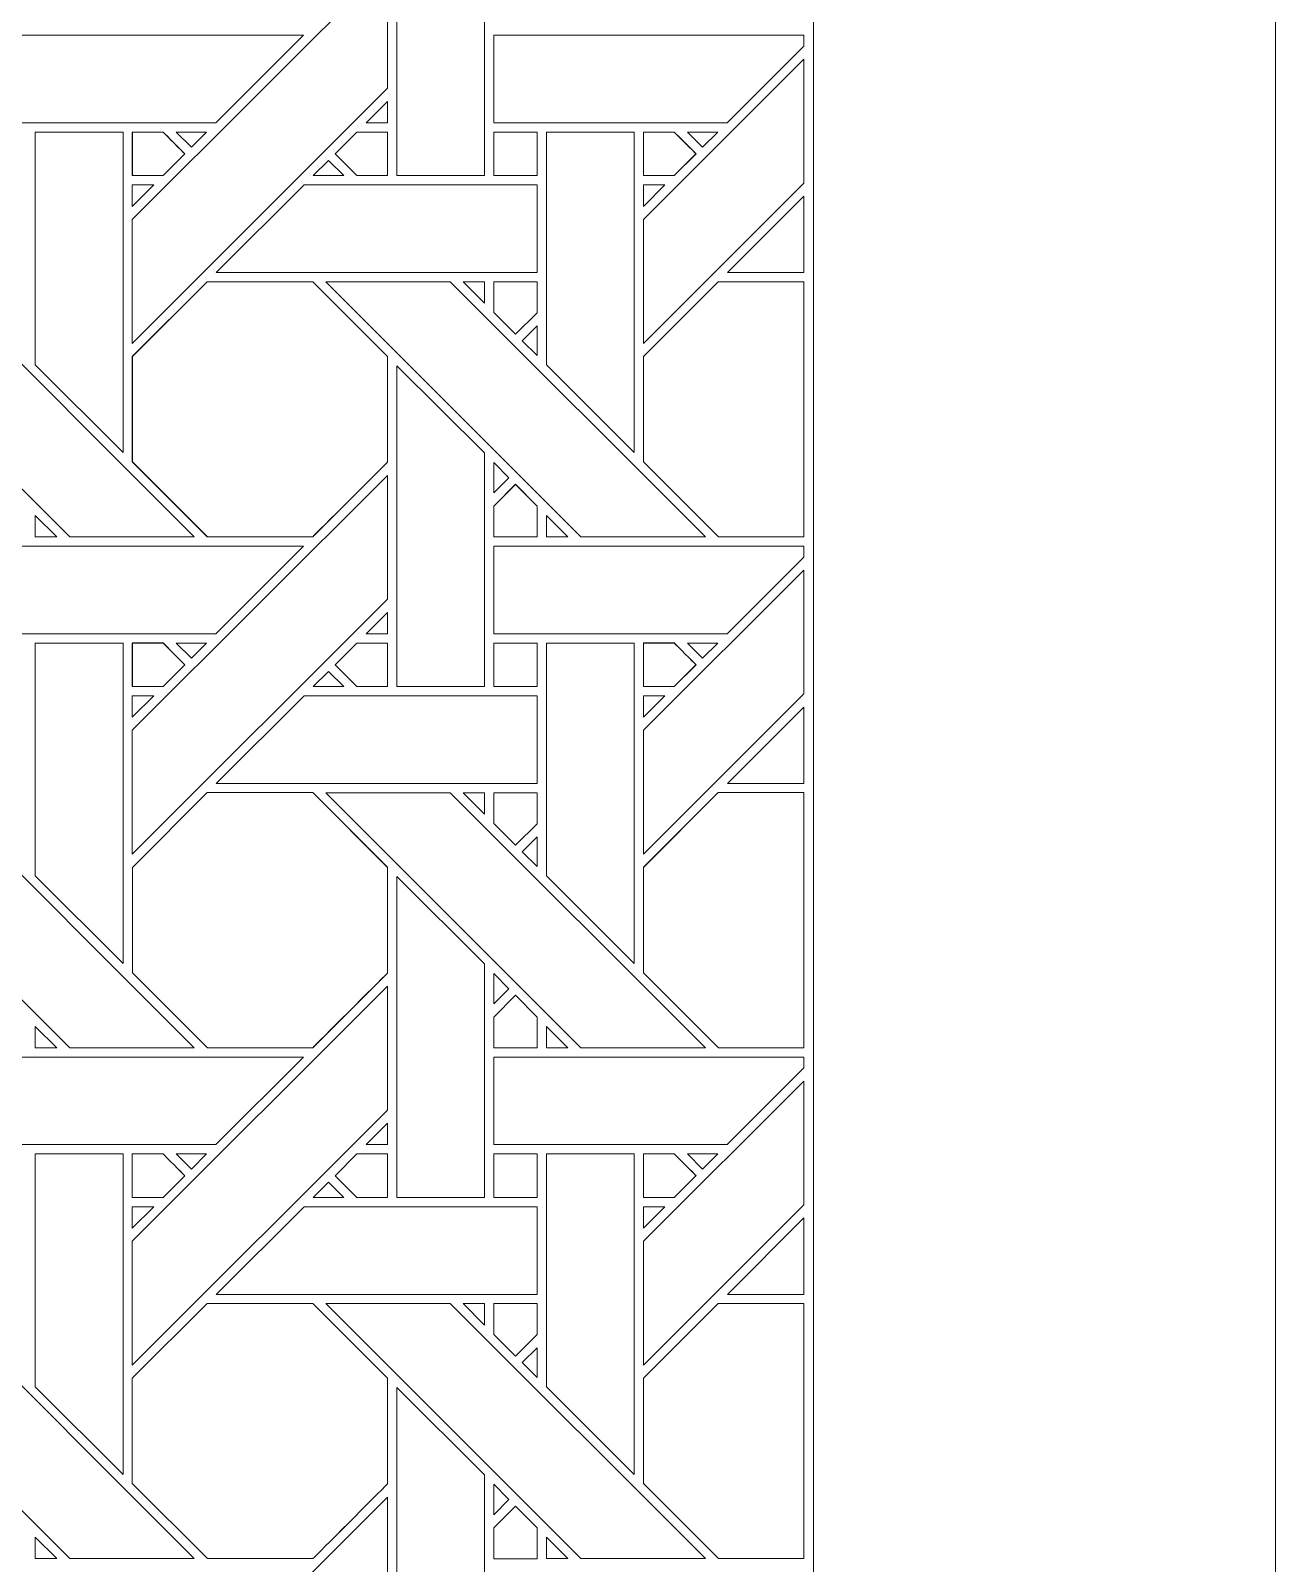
# Model space of a CAD drawing. Header units: inches. Extents: x 3.4 to 21.4, y 0.1 to 18.1.
# Drawn here: x 19.073 to 21.383, y 13.119 to 15.965 of the extents above; entities that cross this region are included whole.
import ezdxf

# ---------------------------------------------------------------- set-up
doc = ezdxf.new("R2010")
doc.units = ezdxf.units.IN
doc.header["$MEASUREMENT"] = 0
doc.layers.add('Design', color=7, linetype='Continuous', lineweight=0)

msp = doc.modelspace()

# ---------------------------------------------------------------- linework, layer by layer
at = {"layer": 'Design'}
for points, knots in [([(3.3829, 18.0948), (3.3829, 18.0948), (3.3829, 0.0948), (3.3829, 0.0948), (3.3829, 0.0948), (21.3829, 0.0948), (21.3829, 0.0948), (21.3829, 0.0948), (21.3829, 18.0948), (21.3829, 18.0948), (21.3829, 18.0948), (3.3829, 18.0948), (3.3829, 18.0948)], [0, 0, 0, 0, 1, 1, 1, 2, 2, 2, 3, 3, 3, 4, 4, 4, 4]), ([(4.2402, 17.2374), (4.2402, 17.2374), (4.2402, 0.9521), (4.2402, 0.9521), (4.2402, 0.9521), (20.5255, 0.9521), (20.5255, 0.9521), (20.5255, 0.9521), (20.5255, 17.2374), (20.5255, 17.2374), (20.5255, 17.2374), (4.2402, 17.2374), (4.2402, 17.2374)], [0, 0, 0, 0, 1, 1, 1, 2, 2, 2, 3, 3, 3, 4, 4, 4, 4]), ([(19.7523, 15.6955), (19.7523, 15.6955), (19.7523, 16.2913), (19.7523, 16.2913), (19.7523, 16.2913), (19.9151, 16.1292), (19.9151, 16.1292), (19.9151, 16.1292), (19.9151, 15.6955), (19.9151, 15.6955), (19.9151, 15.6955), (19.7523, 15.6955), (19.7523, 15.6955)], [0, 0, 0, 0, 1, 1, 1, 2, 2, 2, 3, 3, 3, 4, 4, 4, 4]), ([(19.7352, 15.8577), (19.7352, 15.8577), (19.2615, 15.3841), (19.2615, 15.3841), (19.2615, 15.3841), (19.2615, 15.6142), (19.2615, 15.6142), (19.2615, 15.6142), (19.7352, 16.0878), (19.7352, 16.0878), (19.7352, 16.0878), (19.7352, 15.8577), (19.7352, 15.8577)], [0, 0, 0, 0, 1, 1, 1, 2, 2, 2, 3, 3, 3, 4, 4, 4, 4]), ([(19.5793, 15.9563), (19.5793, 15.9563), (19.4166, 15.7936), (19.4166, 15.7936), (19.4166, 15.7936), (18.9836, 15.7936), (18.9836, 15.7936), (18.9836, 15.7936), (18.9836, 15.9563), (18.9836, 15.9563), (18.9836, 15.9563), (19.5793, 15.9563), (19.5793, 15.9563)], [0, 0, 0, 0, 1, 1, 1, 2, 2, 2, 3, 3, 3, 4, 4, 4, 4]), ([(19.9324, 15.7936), (19.9324, 15.7936), (19.9324, 15.9563), (19.9324, 15.9563), (19.9324, 15.9563), (20.5079, 15.9563), (20.5079, 15.9563), (20.5079, 15.9563), (20.5079, 15.936), (20.5079, 15.936), (20.5079, 15.936), (20.3653, 15.7936), (20.3653, 15.7936), (20.3653, 15.7936), (19.9324, 15.7936), (19.9324, 15.7936)], [0, 0, 0, 0, 1, 1, 1, 2, 2, 2, 3, 3, 3, 4, 4, 4, 5, 5, 5, 5]), ([(20.5079, 15.6817), (20.5079, 15.6817), (20.2102, 15.3841), (20.2102, 15.3841), (20.2102, 15.3841), (20.2102, 15.6142), (20.2102, 15.6142), (20.2102, 15.6142), (20.5079, 15.9118), (20.5079, 15.9118), (20.5079, 15.9118), (20.5079, 15.6817), (20.5079, 15.6817)], [0, 0, 0, 0, 1, 1, 1, 2, 2, 2, 3, 3, 3, 4, 4, 4, 4]), ([(19.6954, 15.7936), (19.6954, 15.7936), (19.7352, 15.8334), (19.7352, 15.8334), (19.7352, 15.8334), (19.7352, 15.7936), (19.7352, 15.7936), (19.7352, 15.7936), (19.6954, 15.7936), (19.6954, 15.7936)], [0, 0, 0, 0, 1, 1, 1, 2, 2, 2, 3, 3, 3, 3]), ([(19.2443, 15.1812), (19.2443, 15.1812), (19.0814, 15.3441), (19.0814, 15.3441), (19.0814, 15.3441), (19.0814, 15.7763), (19.0814, 15.7763), (19.0814, 15.7763), (19.2443, 15.7763), (19.2443, 15.7763), (19.2443, 15.7763), (19.2443, 15.1812), (19.2443, 15.1812)], [0, 0, 0, 0, 1, 1, 1, 2, 2, 2, 3, 3, 3, 4, 4, 4, 4]), ([(19.2615, 15.6955), (19.2615, 15.6955), (19.2615, 15.7763), (19.2615, 15.7763), (19.2615, 15.7763), (19.3186, 15.7763), (19.3186, 15.7763), (19.3239, 15.771), (19.3547, 15.7401), (19.3589, 15.7359), (19.3589, 15.7359), (19.3185, 15.6955), (19.3185, 15.6955), (19.3185, 15.6955), (19.2615, 15.6955), (19.2615, 15.6955)], [0, 0, 0, 0, 1, 1, 1, 2, 2, 2, 3, 3, 3, 4, 4, 4, 5, 5, 5, 5]), ([(19.3187, 15.7764), (19.3238, 15.7713), (19.3546, 15.7405), (19.359, 15.7361), (19.359, 15.7361), (19.3186, 15.6956), (19.3186, 15.6956), (19.3186, 15.6956), (19.2616, 15.6956), (19.2616, 15.6956), (19.2616, 15.6956), (19.2616, 15.7764), (19.2616, 15.7764), (19.2616, 15.7764), (19.3187, 15.7764), (19.3187, 15.7764)], [0, 0, 0, 0, 1, 1, 1, 2, 2, 2, 3, 3, 3, 4, 4, 4, 5, 5, 5, 5]), ([(19.3429, 15.7763), (19.3429, 15.7763), (19.3994, 15.7763), (19.3994, 15.7763), (19.3994, 15.7763), (19.3711, 15.7481), (19.3711, 15.7481), (19.3711, 15.7481), (19.3429, 15.7763), (19.3429, 15.7763)], [0, 0, 0, 0, 1, 1, 1, 2, 2, 2, 3, 3, 3, 3]), ([(19.7352, 15.6955), (19.7352, 15.6955), (19.6781, 15.6955), (19.6781, 15.6955), (19.6781, 15.6955), (19.6377, 15.7359), (19.6377, 15.7359), (19.6377, 15.7359), (19.6781, 15.7763), (19.6781, 15.7763), (19.6781, 15.7763), (19.7352, 15.7763), (19.7352, 15.7763), (19.7352, 15.7763), (19.7352, 15.6955), (19.7352, 15.6955)], [0, 0, 0, 0, 1, 1, 1, 2, 2, 2, 3, 3, 3, 4, 4, 4, 5, 5, 5, 5]), ([(19.6782, 15.6956), (19.6782, 15.6956), (19.6378, 15.736), (19.6378, 15.736), (19.6378, 15.736), (19.6782, 15.7764), (19.6782, 15.7764), (19.6782, 15.7764), (19.7353, 15.7764), (19.7353, 15.7764), (19.7353, 15.7764), (19.7353, 15.6956), (19.7353, 15.6956), (19.7353, 15.6956), (19.6782, 15.6956), (19.6782, 15.6956)], [0, 0, 0, 0, 1, 1, 1, 2, 2, 2, 3, 3, 3, 4, 4, 4, 5, 5, 5, 5]), ([(20.0126, 15.6955), (20.0126, 15.6955), (19.9324, 15.6955), (19.9324, 15.6955), (19.9324, 15.6955), (19.9324, 15.7763), (19.9324, 15.7763), (19.9324, 15.7763), (20.0126, 15.7763), (20.0126, 15.7763), (20.0126, 15.7763), (20.0126, 15.6955), (20.0126, 15.6955)], [0, 0, 0, 0, 1, 1, 1, 2, 2, 2, 3, 3, 3, 4, 4, 4, 4]), ([(19.9325, 15.7764), (19.9325, 15.7764), (20.0127, 15.7764), (20.0127, 15.7764), (20.0127, 15.7764), (20.0127, 15.6956), (20.0127, 15.6956), (20.0127, 15.6956), (19.9325, 15.6956), (19.9325, 15.6956), (19.9325, 15.6956), (19.9325, 15.7764), (19.9325, 15.7764)], [0, 0, 0, 0, 1, 1, 1, 2, 2, 2, 3, 3, 3, 4, 4, 4, 4]), ([(20.0302, 15.3441), (20.0302, 15.3441), (20.0302, 15.7763), (20.0302, 15.7763), (20.0302, 15.7763), (20.1931, 15.7763), (20.1931, 15.7763), (20.1931, 15.7763), (20.1931, 15.1812), (20.1931, 15.1812), (20.1931, 15.1812), (20.0302, 15.3441), (20.0302, 15.3441)], [0, 0, 0, 0, 1, 1, 1, 2, 2, 2, 3, 3, 3, 4, 4, 4, 4]), ([(20.2102, 15.6955), (20.2102, 15.6955), (20.2102, 15.7763), (20.2102, 15.7763), (20.2102, 15.7763), (20.2673, 15.7763), (20.2673, 15.7763), (20.2727, 15.7709), (20.3036, 15.74), (20.3076, 15.7359), (20.3076, 15.7359), (20.2672, 15.6955), (20.2672, 15.6955), (20.2672, 15.6955), (20.2102, 15.6955), (20.2102, 15.6955)], [0, 0, 0, 0, 1, 1, 1, 2, 2, 2, 3, 3, 3, 4, 4, 4, 5, 5, 5, 5]), ([(20.2674, 15.7764), (20.2725, 15.7713), (20.3033, 15.7405), (20.3077, 15.7361), (20.3077, 15.7361), (20.2673, 15.6956), (20.2673, 15.6956), (20.2673, 15.6956), (20.2103, 15.6956), (20.2103, 15.6956), (20.2103, 15.6956), (20.2103, 15.7764), (20.2103, 15.7764), (20.2103, 15.7764), (20.2674, 15.7764), (20.2674, 15.7764)], [0, 0, 0, 0, 1, 1, 1, 2, 2, 2, 3, 3, 3, 4, 4, 4, 5, 5, 5, 5]), ([(20.2916, 15.7763), (20.2916, 15.7763), (20.3481, 15.7763), (20.3481, 15.7763), (20.3481, 15.7763), (20.3198, 15.7481), (20.3198, 15.7481), (20.3198, 15.7481), (20.2916, 15.7763), (20.2916, 15.7763)], [0, 0, 0, 0, 1, 1, 1, 2, 2, 2, 3, 3, 3, 3]), ([(19.5973, 15.6955), (19.5973, 15.6955), (19.6256, 15.7238), (19.6256, 15.7238), (19.6256, 15.7238), (19.6538, 15.6955), (19.6538, 15.6955), (19.6538, 15.6955), (19.5973, 15.6955), (19.5973, 15.6955)], [0, 0, 0, 0, 1, 1, 1, 2, 2, 2, 3, 3, 3, 3]), ([(19.3013, 15.6784), (19.3013, 15.6784), (19.2615, 15.6385), (19.2615, 15.6385), (19.2615, 15.6385), (19.2615, 15.6784), (19.2615, 15.6784), (19.2615, 15.6784), (19.3013, 15.6784), (19.3013, 15.6784)], [0, 0, 0, 0, 1, 1, 1, 2, 2, 2, 3, 3, 3, 3]), ([(20.0126, 15.6784), (20.0126, 15.6784), (20.0126, 15.5156), (20.0126, 15.5156), (20.0126, 15.5156), (19.4173, 15.5156), (19.4173, 15.5156), (19.4173, 15.5156), (19.5802, 15.6784), (19.5802, 15.6784), (19.5802, 15.6784), (20.0126, 15.6784), (20.0126, 15.6784)], [0, 0, 0, 0, 1, 1, 1, 2, 2, 2, 3, 3, 3, 4, 4, 4, 4]), ([(20.2501, 15.6784), (20.2501, 15.6784), (20.2102, 15.6385), (20.2102, 15.6385), (20.2102, 15.6385), (20.2102, 15.6784), (20.2102, 15.6784), (20.2102, 15.6784), (20.2501, 15.6784), (20.2501, 15.6784)], [0, 0, 0, 0, 1, 1, 1, 2, 2, 2, 3, 3, 3, 3]), ([(20.3661, 15.5156), (20.3661, 15.5156), (20.5079, 15.6573), (20.5079, 15.6573), (20.5079, 15.6573), (20.5079, 15.5156), (20.5079, 15.5156), (20.5079, 15.5156), (20.3661, 15.5156), (20.3661, 15.5156)], [0, 0, 0, 0, 1, 1, 1, 2, 2, 2, 3, 3, 3, 3]), ([(19.1455, 15.0248), (19.1455, 15.0248), (18.6719, 15.4984), (18.6719, 15.4984), (18.6719, 15.4984), (18.9029, 15.4984), (18.9029, 15.4984), (18.9029, 15.4984), (19.3765, 15.0248), (19.3765, 15.0248), (19.3765, 15.0248), (19.1455, 15.0248), (19.1455, 15.0248)], [0, 0, 0, 0, 1, 1, 1, 2, 2, 2, 3, 3, 3, 4, 4, 4, 4]), ([(19.7351, 15.1635), (19.7174, 15.1456), (19.6055, 15.0339), (19.5964, 15.0248), (19.5964, 15.0248), (19.4007, 15.0248), (19.4007, 15.0248), (19.4007, 15.0248), (19.2615, 15.164), (19.2615, 15.164), (19.2615, 15.164), (19.2615, 15.3597), (19.2615, 15.3597), (19.2615, 15.3597), (19.4002, 15.4984), (19.4002, 15.4984), (19.4002, 15.4984), (19.5964, 15.4984), (19.5964, 15.4984), (19.5964, 15.4984), (19.7351, 15.3597), (19.7351, 15.3597), (19.7351, 15.3597), (19.7351, 15.1635), (19.7351, 15.1635)], [0, 0, 0, 0, 1, 1, 1, 2, 2, 2, 3, 3, 3, 4, 4, 4, 5, 5, 5, 6, 6, 6, 7, 7, 7, 8, 8, 8, 8]), ([(19.4003, 15.4985), (19.4003, 15.4985), (19.5965, 15.4985), (19.5965, 15.4985), (19.5965, 15.4985), (19.7353, 15.3598), (19.7353, 15.3598), (19.7353, 15.3598), (19.7353, 15.1636), (19.7353, 15.1636), (19.7175, 15.1457), (19.6055, 15.0339), (19.5965, 15.0249), (19.5965, 15.0249), (19.4008, 15.0249), (19.4008, 15.0249), (19.4008, 15.0249), (19.2616, 15.1641), (19.2616, 15.1641), (19.2616, 15.1641), (19.2616, 15.3598), (19.2616, 15.3598), (19.2616, 15.3598), (19.4003, 15.4985), (19.4003, 15.4985)], [0, 0, 0, 0, 1, 1, 1, 2, 2, 2, 3, 3, 3, 4, 4, 4, 5, 5, 5, 6, 6, 6, 7, 7, 7, 8, 8, 8, 8]), ([(20.3252, 15.0248), (20.3252, 15.0248), (20.0942, 15.0248), (20.0942, 15.0248), (20.0942, 15.0248), (19.6206, 15.4984), (19.6206, 15.4984), (19.6206, 15.4984), (19.8516, 15.4984), (19.8516, 15.4984), (19.8516, 15.4984), (20.3252, 15.0248), (20.3252, 15.0248)], [0, 0, 0, 0, 1, 1, 1, 2, 2, 2, 3, 3, 3, 4, 4, 4, 4]), ([(19.9151, 15.4984), (19.9151, 15.4984), (19.9151, 15.4586), (19.9151, 15.4586), (19.9151, 15.4586), (19.8757, 15.4984), (19.8757, 15.4984), (19.8757, 15.4984), (19.9151, 15.4984), (19.9151, 15.4984)], [0, 0, 0, 0, 1, 1, 1, 2, 2, 2, 3, 3, 3, 3]), ([(19.9727, 15.4009), (19.9727, 15.4009), (19.9324, 15.4412), (19.9324, 15.4412), (19.9324, 15.4412), (19.9324, 15.4984), (19.9324, 15.4984), (19.9324, 15.4984), (20.0126, 15.4984), (20.0126, 15.4984), (20.0126, 15.4984), (20.0126, 15.4408), (20.0126, 15.4408), (20.0126, 15.4408), (19.9727, 15.4009), (19.9727, 15.4009)], [0, 0, 0, 0, 1, 1, 1, 2, 2, 2, 3, 3, 3, 4, 4, 4, 5, 5, 5, 5]), ([(20.0127, 15.4985), (20.0127, 15.4985), (20.0127, 15.4409), (20.0127, 15.4409), (20.0127, 15.4409), (19.9728, 15.401), (19.9728, 15.401), (19.9728, 15.401), (19.9325, 15.4413), (19.9325, 15.4413), (19.9325, 15.4413), (19.9325, 15.4985), (19.9325, 15.4985), (19.9325, 15.4985), (20.0127, 15.4985), (20.0127, 15.4985)], [0, 0, 0, 0, 1, 1, 1, 2, 2, 2, 3, 3, 3, 4, 4, 4, 5, 5, 5, 5]), ([(20.3495, 15.0249), (20.3495, 15.0249), (20.2102, 15.164), (20.2102, 15.164), (20.2102, 15.164), (20.2102, 15.3597), (20.2102, 15.3597), (20.2102, 15.3597), (20.349, 15.4985), (20.349, 15.4985), (20.349, 15.4985), (20.5079, 15.4985), (20.5079, 15.4985), (20.5079, 15.4985), (20.5079, 15.0249), (20.5079, 15.0249), (20.5079, 15.0249), (20.3495, 15.0249), (20.3495, 15.0249)], [0, 0, 0, 0, 1, 1, 1, 2, 2, 2, 3, 3, 3, 4, 4, 4, 5, 5, 5, 6, 6, 6, 6]), ([(20.349, 15.4985), (20.349, 15.4985), (20.5079, 15.4985), (20.5079, 15.4985), (20.5079, 15.4985), (20.5079, 15.0249), (20.5079, 15.0249), (20.5079, 15.0249), (20.3495, 15.0249), (20.3495, 15.0249), (20.3495, 15.0249), (20.2103, 15.1641), (20.2103, 15.1641), (20.2103, 15.1641), (20.2103, 15.3598), (20.2103, 15.3598), (20.2103, 15.3598), (20.349, 15.4985), (20.349, 15.4985)], [0, 0, 0, 0, 1, 1, 1, 2, 2, 2, 3, 3, 3, 4, 4, 4, 5, 5, 5, 6, 6, 6, 6]), ([(20.0126, 15.4166), (20.0126, 15.4166), (20.0126, 15.3614), (20.0126, 15.3614), (20.0126, 15.3614), (19.9848, 15.3888), (19.9848, 15.3888), (19.9848, 15.3888), (20.0126, 15.4166), (20.0126, 15.4166)], [0, 0, 0, 0, 1, 1, 1, 2, 2, 2, 3, 3, 3, 3]), ([(19.9151, 14.7468), (19.9151, 14.7468), (19.7523, 14.7468), (19.7523, 14.7468), (19.7523, 14.7468), (19.7523, 15.3426), (19.7523, 15.3426), (19.7523, 15.3426), (19.9151, 15.1805), (19.9151, 15.1805), (19.9151, 15.1805), (19.9151, 14.7468), (19.9151, 14.7468)], [0, 0, 0, 0, 1, 1, 1, 2, 2, 2, 3, 3, 3, 4, 4, 4, 4]), ([(19.9324, 15.1062), (19.9324, 15.1062), (19.9324, 15.163), (19.9324, 15.163), (19.9324, 15.163), (19.9605, 15.1344), (19.9605, 15.1344), (19.9605, 15.1344), (19.9324, 15.1062), (19.9324, 15.1062)], [0, 0, 0, 0, 1, 1, 1, 2, 2, 2, 3, 3, 3, 3]), ([(19.7352, 14.909), (19.7352, 14.909), (19.2615, 14.4354), (19.2615, 14.4354), (19.2615, 14.4354), (19.2615, 14.6655), (19.2615, 14.6655), (19.2615, 14.6655), (19.7352, 15.139), (19.7352, 15.139), (19.7352, 15.139), (19.7352, 14.909), (19.7352, 14.909)], [0, 0, 0, 0, 1, 1, 1, 2, 2, 2, 3, 3, 3, 4, 4, 4, 4]), ([(19.9727, 15.1222), (19.9727, 15.1222), (20.013, 15.0818), (20.013, 15.0818), (20.013, 15.0818), (20.013, 15.0245), (20.013, 15.0245), (20.013, 15.0245), (19.9324, 15.0245), (19.9324, 15.0245), (19.9324, 15.0245), (19.9324, 15.0818), (19.9324, 15.0818), (19.9324, 15.0818), (19.9727, 15.1222), (19.9727, 15.1222)], [0, 0, 0, 0, 1, 1, 1, 2, 2, 2, 3, 3, 3, 4, 4, 4, 5, 5, 5, 5]), ([(19.9325, 15.0247), (19.9325, 15.0247), (19.9325, 15.0819), (19.9325, 15.0819), (19.9325, 15.0819), (19.9728, 15.1223), (19.9728, 15.1223), (19.9728, 15.1223), (20.0131, 15.0819), (20.0131, 15.0819), (20.0131, 15.0819), (20.0131, 15.0247), (20.0131, 15.0247), (20.0131, 15.0247), (19.9325, 15.0247), (19.9325, 15.0247)], [0, 0, 0, 0, 1, 1, 1, 2, 2, 2, 3, 3, 3, 4, 4, 4, 5, 5, 5, 5]), ([(19.0815, 15.0248), (19.0815, 15.0248), (19.0815, 15.0646), (19.0815, 15.0646), (19.0815, 15.0646), (19.1213, 15.0248), (19.1213, 15.0248), (19.1213, 15.0248), (19.0815, 15.0248), (19.0815, 15.0248)], [0, 0, 0, 0, 1, 1, 1, 2, 2, 2, 3, 3, 3, 3]), ([(20.07, 15.0248), (20.07, 15.0248), (20.0303, 15.0248), (20.0303, 15.0248), (20.0303, 15.0248), (20.0303, 15.0646), (20.0303, 15.0646), (20.0303, 15.0646), (20.07, 15.0248), (20.07, 15.0248)], [0, 0, 0, 0, 1, 1, 1, 2, 2, 2, 3, 3, 3, 3]), ([(18.9836, 14.8448), (18.9836, 14.8448), (18.9836, 15.0075), (18.9836, 15.0075), (18.9836, 15.0075), (19.5793, 15.0075), (19.5793, 15.0075), (19.5793, 15.0075), (19.4166, 14.8448), (19.4166, 14.8448), (19.4166, 14.8448), (18.9836, 14.8448), (18.9836, 14.8448)], [0, 0, 0, 0, 1, 1, 1, 2, 2, 2, 3, 3, 3, 4, 4, 4, 4]), ([(19.9324, 14.8448), (19.9324, 14.8448), (19.9324, 15.0075), (19.9324, 15.0075), (19.9324, 15.0075), (20.5079, 15.0075), (20.5079, 15.0075), (20.5079, 15.0075), (20.5079, 14.9873), (20.5079, 14.9873), (20.5079, 14.9873), (20.3653, 14.8448), (20.3653, 14.8448), (20.3653, 14.8448), (19.9324, 14.8448), (19.9324, 14.8448)], [0, 0, 0, 0, 1, 1, 1, 2, 2, 2, 3, 3, 3, 4, 4, 4, 5, 5, 5, 5]), ([(20.5079, 14.733), (20.5079, 14.733), (20.2102, 14.4354), (20.2102, 14.4354), (20.2102, 14.4354), (20.2102, 14.6655), (20.2102, 14.6655), (20.2102, 14.6655), (20.5079, 14.963), (20.5079, 14.963), (20.5079, 14.963), (20.5079, 14.733), (20.5079, 14.733)], [0, 0, 0, 0, 1, 1, 1, 2, 2, 2, 3, 3, 3, 4, 4, 4, 4]), ([(19.6954, 14.8449), (19.6954, 14.8449), (19.7352, 14.8846), (19.7352, 14.8846), (19.7352, 14.8846), (19.7352, 14.8449), (19.7352, 14.8449), (19.7352, 14.8449), (19.6954, 14.8449), (19.6954, 14.8449)], [0, 0, 0, 0, 1, 1, 1, 2, 2, 2, 3, 3, 3, 3]), ([(19.2443, 14.2324), (19.2443, 14.2324), (19.0814, 14.3954), (19.0814, 14.3954), (19.0814, 14.3954), (19.0814, 14.8276), (19.0814, 14.8276), (19.0814, 14.8276), (19.2443, 14.8276), (19.2443, 14.8276), (19.2443, 14.8276), (19.2443, 14.2324), (19.2443, 14.2324)], [0, 0, 0, 0, 1, 1, 1, 2, 2, 2, 3, 3, 3, 4, 4, 4, 4]), ([(19.2615, 14.7468), (19.2615, 14.7468), (19.2615, 14.8276), (19.2615, 14.8276), (19.2615, 14.8276), (19.3186, 14.8276), (19.3186, 14.8276), (19.3238, 14.8224), (19.3546, 14.7915), (19.3589, 14.7872), (19.3589, 14.7872), (19.3185, 14.7468), (19.3185, 14.7468), (19.3185, 14.7468), (19.2615, 14.7468), (19.2615, 14.7468)], [0, 0, 0, 0, 1, 1, 1, 2, 2, 2, 3, 3, 3, 4, 4, 4, 5, 5, 5, 5]), ([(19.3187, 14.8277), (19.3238, 14.8225), (19.3546, 14.7917), (19.359, 14.7873), (19.359, 14.7873), (19.3186, 14.7469), (19.3186, 14.7469), (19.3186, 14.7469), (19.2616, 14.7469), (19.2616, 14.7469), (19.2616, 14.7469), (19.2616, 14.8277), (19.2616, 14.8277), (19.2616, 14.8277), (19.3187, 14.8277), (19.3187, 14.8277)], [0, 0, 0, 0, 1, 1, 1, 2, 2, 2, 3, 3, 3, 4, 4, 4, 5, 5, 5, 5]), ([(19.3429, 14.8276), (19.3429, 14.8276), (19.3994, 14.8276), (19.3994, 14.8276), (19.3994, 14.8276), (19.3711, 14.7994), (19.3711, 14.7994), (19.3711, 14.7994), (19.3429, 14.8276), (19.3429, 14.8276)], [0, 0, 0, 0, 1, 1, 1, 2, 2, 2, 3, 3, 3, 3]), ([(19.7352, 14.8276), (19.7352, 14.8276), (19.7352, 14.7468), (19.7352, 14.7468), (19.7352, 14.7468), (19.6781, 14.7468), (19.6781, 14.7468), (19.6781, 14.7468), (19.6377, 14.7872), (19.6377, 14.7872), (19.6377, 14.7872), (19.6782, 14.8276), (19.6782, 14.8276), (19.6782, 14.8276), (19.7352, 14.8276), (19.7352, 14.8276)], [0, 0, 0, 0, 1, 1, 1, 2, 2, 2, 3, 3, 3, 4, 4, 4, 5, 5, 5, 5]), ([(19.6377, 14.7872), (19.6377, 14.7872), (19.6782, 14.8276), (19.6782, 14.8276), (19.6782, 14.8276), (19.7352, 14.8276), (19.7352, 14.8276), (19.7352, 14.8276), (19.7352, 14.7468), (19.7352, 14.7468), (19.7352, 14.7468), (19.6781, 14.7468), (19.6781, 14.7468), (19.6781, 14.7468), (19.6377, 14.7872), (19.6377, 14.7872)], [0, 0, 0, 0, 1, 1, 1, 2, 2, 2, 3, 3, 3, 4, 4, 4, 5, 5, 5, 5]), ([(19.9325, 14.8276), (19.9325, 14.8276), (20.0127, 14.8276), (20.0127, 14.8276), (20.0127, 14.8276), (20.0127, 14.7468), (20.0127, 14.7468), (20.0127, 14.7468), (19.9325, 14.7468), (19.9325, 14.7468), (19.9325, 14.7468), (19.9325, 14.8276), (19.9325, 14.8276)], [0, 0, 0, 0, 1, 1, 1, 2, 2, 2, 3, 3, 3, 4, 4, 4, 4]), ([(20.0127, 14.7468), (20.0127, 14.7468), (19.9325, 14.7468), (19.9325, 14.7468), (19.9325, 14.7468), (19.9325, 14.8276), (19.9325, 14.8276), (19.9325, 14.8276), (20.0127, 14.8276), (20.0127, 14.8276), (20.0127, 14.8276), (20.0127, 14.7468), (20.0127, 14.7468)], [0, 0, 0, 0, 1, 1, 1, 2, 2, 2, 3, 3, 3, 4, 4, 4, 4]), ([(20.0302, 14.3954), (20.0302, 14.3954), (20.0302, 14.8276), (20.0302, 14.8276), (20.0302, 14.8276), (20.1931, 14.8276), (20.1931, 14.8276), (20.1931, 14.8276), (20.1931, 14.2324), (20.1931, 14.2324), (20.1931, 14.2324), (20.0302, 14.3954), (20.0302, 14.3954)], [0, 0, 0, 0, 1, 1, 1, 2, 2, 2, 3, 3, 3, 4, 4, 4, 4]), ([(20.2102, 14.7468), (20.2102, 14.7468), (20.2102, 14.8276), (20.2102, 14.8276), (20.2102, 14.8276), (20.2673, 14.8276), (20.2673, 14.8276), (20.2725, 14.8224), (20.3033, 14.7915), (20.3076, 14.7872), (20.3076, 14.7872), (20.2672, 14.7468), (20.2672, 14.7468), (20.2672, 14.7468), (20.2102, 14.7468), (20.2102, 14.7468)], [0, 0, 0, 0, 1, 1, 1, 2, 2, 2, 3, 3, 3, 4, 4, 4, 5, 5, 5, 5]), ([(20.2674, 14.8277), (20.2725, 14.8225), (20.3033, 14.7917), (20.3077, 14.7873), (20.3077, 14.7873), (20.2673, 14.7469), (20.2673, 14.7469), (20.2673, 14.7469), (20.2103, 14.7469), (20.2103, 14.7469), (20.2103, 14.7469), (20.2103, 14.8277), (20.2103, 14.8277), (20.2103, 14.8277), (20.2674, 14.8277), (20.2674, 14.8277)], [0, 0, 0, 0, 1, 1, 1, 2, 2, 2, 3, 3, 3, 4, 4, 4, 5, 5, 5, 5]), ([(20.2916, 14.8276), (20.2916, 14.8276), (20.3481, 14.8276), (20.3481, 14.8276), (20.3481, 14.8276), (20.3198, 14.7994), (20.3198, 14.7994), (20.3198, 14.7994), (20.2916, 14.8276), (20.2916, 14.8276)], [0, 0, 0, 0, 1, 1, 1, 2, 2, 2, 3, 3, 3, 3]), ([(19.6538, 14.7468), (19.6538, 14.7468), (19.5973, 14.7468), (19.5973, 14.7468), (19.5973, 14.7468), (19.6256, 14.775), (19.6256, 14.775), (19.6256, 14.775), (19.6538, 14.7468), (19.6538, 14.7468)], [0, 0, 0, 0, 1, 1, 1, 2, 2, 2, 3, 3, 3, 3]), ([(19.3013, 14.7296), (19.3013, 14.7296), (19.2615, 14.6898), (19.2615, 14.6898), (19.2615, 14.6898), (19.2615, 14.7296), (19.2615, 14.7296), (19.2615, 14.7296), (19.3013, 14.7296), (19.3013, 14.7296)], [0, 0, 0, 0, 1, 1, 1, 2, 2, 2, 3, 3, 3, 3]), ([(20.0126, 14.7296), (20.0126, 14.7296), (20.0126, 14.5668), (20.0126, 14.5668), (20.0126, 14.5668), (19.4173, 14.5668), (19.4173, 14.5668), (19.4173, 14.5668), (19.5802, 14.7296), (19.5802, 14.7296), (19.5802, 14.7296), (20.0126, 14.7296), (20.0126, 14.7296)], [0, 0, 0, 0, 1, 1, 1, 2, 2, 2, 3, 3, 3, 4, 4, 4, 4]), ([(20.2501, 14.7296), (20.2501, 14.7296), (20.2102, 14.6898), (20.2102, 14.6898), (20.2102, 14.6898), (20.2102, 14.7296), (20.2102, 14.7296), (20.2102, 14.7296), (20.2501, 14.7296), (20.2501, 14.7296)], [0, 0, 0, 0, 1, 1, 1, 2, 2, 2, 3, 3, 3, 3]), ([(20.3661, 14.5668), (20.3661, 14.5668), (20.5079, 14.7086), (20.5079, 14.7086), (20.5079, 14.7086), (20.5079, 14.5668), (20.5079, 14.5668), (20.5079, 14.5668), (20.3661, 14.5668), (20.3661, 14.5668)], [0, 0, 0, 0, 1, 1, 1, 2, 2, 2, 3, 3, 3, 3]), ([(19.1455, 14.076), (19.1455, 14.076), (18.6719, 14.5497), (18.6719, 14.5497), (18.6719, 14.5497), (18.9029, 14.5497), (18.9029, 14.5497), (18.9029, 14.5497), (19.3765, 14.076), (19.3765, 14.076), (19.3765, 14.076), (19.1455, 14.076), (19.1455, 14.076)], [0, 0, 0, 0, 1, 1, 1, 2, 2, 2, 3, 3, 3, 4, 4, 4, 4]), ([(19.4002, 14.5498), (19.4002, 14.5498), (19.5965, 14.5498), (19.5965, 14.5498), (19.5965, 14.5498), (19.7353, 14.4111), (19.7353, 14.4111), (19.7353, 14.4111), (19.7353, 14.2148), (19.7353, 14.2148), (19.7175, 14.1969), (19.6055, 14.0851), (19.5965, 14.0761), (19.5965, 14.0761), (19.4008, 14.0761), (19.4008, 14.0761), (19.4008, 14.0761), (19.2616, 14.2153), (19.2616, 14.2153), (19.2616, 14.2153), (19.2616, 14.411), (19.2616, 14.411), (19.2616, 14.411), (19.4002, 14.5498), (19.4002, 14.5498)], [0, 0, 0, 0, 1, 1, 1, 2, 2, 2, 3, 3, 3, 4, 4, 4, 5, 5, 5, 6, 6, 6, 7, 7, 7, 8, 8, 8, 8]), ([(19.7351, 14.2147), (19.717, 14.1964), (19.6052, 14.0848), (19.5965, 14.0761), (19.5965, 14.0761), (19.4008, 14.0761), (19.4008, 14.0761), (19.4008, 14.0761), (19.2616, 14.2153), (19.2616, 14.2153), (19.2616, 14.2153), (19.2616, 14.411), (19.2616, 14.411), (19.2616, 14.411), (19.4002, 14.5498), (19.4002, 14.5498), (19.4002, 14.5498), (19.5965, 14.5498), (19.5965, 14.5498), (19.5965, 14.5498), (19.7351, 14.411), (19.7351, 14.411), (19.7351, 14.411), (19.7351, 14.2147), (19.7351, 14.2147)], [0, 0, 0, 0, 1, 1, 1, 2, 2, 2, 3, 3, 3, 4, 4, 4, 5, 5, 5, 6, 6, 6, 7, 7, 7, 8, 8, 8, 8]), ([(20.3252, 14.076), (20.3252, 14.076), (20.0942, 14.076), (20.0942, 14.076), (20.0942, 14.076), (19.6206, 14.5497), (19.6206, 14.5497), (19.6206, 14.5497), (19.8516, 14.5497), (19.8516, 14.5497), (19.8516, 14.5497), (20.3252, 14.076), (20.3252, 14.076)], [0, 0, 0, 0, 1, 1, 1, 2, 2, 2, 3, 3, 3, 4, 4, 4, 4]), ([(19.8757, 14.5497), (19.8757, 14.5497), (19.9151, 14.5497), (19.9151, 14.5497), (19.9151, 14.5497), (19.9151, 14.5099), (19.9151, 14.5099), (19.9151, 14.5099), (19.8757, 14.5497), (19.8757, 14.5497)], [0, 0, 0, 0, 1, 1, 1, 2, 2, 2, 3, 3, 3, 3]), ([(20.0127, 14.5497), (20.0127, 14.5497), (20.0127, 14.4921), (20.0127, 14.4921), (20.0127, 14.4921), (19.9727, 14.4522), (19.9727, 14.4522), (19.9727, 14.4522), (19.9324, 14.4925), (19.9324, 14.4925), (19.9324, 14.4925), (19.9324, 14.5497), (19.9324, 14.5497), (19.9324, 14.5497), (20.0127, 14.5497), (20.0127, 14.5497)], [0, 0, 0, 0, 1, 1, 1, 2, 2, 2, 3, 3, 3, 4, 4, 4, 5, 5, 5, 5]), ([(20.0127, 14.4921), (20.0127, 14.4921), (19.9727, 14.4522), (19.9727, 14.4522), (19.9727, 14.4522), (19.9324, 14.4925), (19.9324, 14.4925), (19.9324, 14.4925), (19.9324, 14.5497), (19.9324, 14.5497), (19.9324, 14.5497), (20.0127, 14.5497), (20.0127, 14.5497), (20.0127, 14.5497), (20.0127, 14.4921), (20.0127, 14.4921)], [0, 0, 0, 0, 1, 1, 1, 2, 2, 2, 3, 3, 3, 4, 4, 4, 5, 5, 5, 5]), ([(20.3495, 14.0761), (20.3495, 14.0761), (20.2102, 14.2153), (20.2102, 14.2153), (20.2102, 14.2153), (20.2102, 14.411), (20.2102, 14.411), (20.2102, 14.411), (20.3489, 14.5498), (20.3489, 14.5498), (20.3489, 14.5498), (20.5079, 14.5498), (20.5079, 14.5498), (20.5079, 14.5498), (20.5079, 14.0761), (20.5079, 14.0761), (20.5079, 14.0761), (20.3495, 14.0761), (20.3495, 14.0761)], [0, 0, 0, 0, 1, 1, 1, 2, 2, 2, 3, 3, 3, 4, 4, 4, 5, 5, 5, 6, 6, 6, 6]), ([(20.3489, 14.5498), (20.3489, 14.5498), (20.5079, 14.5498), (20.5079, 14.5498), (20.5079, 14.5498), (20.5079, 14.0761), (20.5079, 14.0761), (20.5079, 14.0761), (20.3495, 14.0761), (20.3495, 14.0761), (20.3495, 14.0761), (20.2103, 14.2154), (20.2103, 14.2154), (20.2103, 14.2154), (20.2103, 14.4111), (20.2103, 14.4111), (20.2103, 14.4111), (20.3489, 14.5498), (20.3489, 14.5498)], [0, 0, 0, 0, 1, 1, 1, 2, 2, 2, 3, 3, 3, 4, 4, 4, 5, 5, 5, 6, 6, 6, 6]), ([(19.9848, 14.4401), (19.9848, 14.4401), (20.0126, 14.4679), (20.0126, 14.4679), (20.0126, 14.4679), (20.0126, 14.4127), (20.0126, 14.4127), (20.0126, 14.4127), (19.9848, 14.4401), (19.9848, 14.4401)], [0, 0, 0, 0, 1, 1, 1, 2, 2, 2, 3, 3, 3, 3]), ([(19.9151, 13.798), (19.9151, 13.798), (19.7523, 13.798), (19.7523, 13.798), (19.7523, 13.798), (19.7523, 14.3939), (19.7523, 14.3939), (19.7523, 14.3939), (19.9151, 14.2317), (19.9151, 14.2317), (19.9151, 14.2317), (19.9151, 13.798), (19.9151, 13.798)], [0, 0, 0, 0, 1, 1, 1, 2, 2, 2, 3, 3, 3, 4, 4, 4, 4]), ([(19.9324, 14.1575), (19.9324, 14.1575), (19.9324, 14.2142), (19.9324, 14.2142), (19.9324, 14.2142), (19.9605, 14.1857), (19.9605, 14.1857), (19.9605, 14.1857), (19.9324, 14.1575), (19.9324, 14.1575)], [0, 0, 0, 0, 1, 1, 1, 2, 2, 2, 3, 3, 3, 3]), ([(19.7352, 13.9603), (19.7352, 13.9603), (19.2615, 13.4866), (19.2615, 13.4866), (19.2615, 13.4866), (19.2615, 13.7167), (19.2615, 13.7167), (19.2615, 13.7167), (19.7352, 14.1903), (19.7352, 14.1903), (19.7352, 14.1903), (19.7352, 13.9603), (19.7352, 13.9603)], [0, 0, 0, 0, 1, 1, 1, 2, 2, 2, 3, 3, 3, 4, 4, 4, 4]), ([(19.9324, 14.0759), (19.9324, 14.0759), (19.9324, 14.1331), (19.9324, 14.1331), (19.9324, 14.1331), (19.9728, 14.1735), (19.9728, 14.1735), (19.9728, 14.1735), (20.0131, 14.1331), (20.0131, 14.1331), (20.0131, 14.1331), (20.0131, 14.0759), (20.0131, 14.0759), (20.0131, 14.0759), (19.9324, 14.0759), (19.9324, 14.0759)], [0, 0, 0, 0, 1, 1, 1, 2, 2, 2, 3, 3, 3, 4, 4, 4, 5, 5, 5, 5]), ([(19.9324, 14.1331), (19.9324, 14.1331), (19.9727, 14.1734), (19.9727, 14.1734), (19.9727, 14.1734), (20.0131, 14.1331), (20.0131, 14.1331), (20.0131, 14.1331), (20.0131, 14.0759), (20.0131, 14.0759), (20.0131, 14.0759), (19.9324, 14.0759), (19.9324, 14.0759), (19.9324, 14.0759), (19.9324, 14.1331), (19.9324, 14.1331)], [0, 0, 0, 0, 1, 1, 1, 2, 2, 2, 3, 3, 3, 4, 4, 4, 5, 5, 5, 5]), ([(19.0815, 14.076), (19.0815, 14.076), (19.0815, 14.1158), (19.0815, 14.1158), (19.0815, 14.1158), (19.1213, 14.076), (19.1213, 14.076), (19.1213, 14.076), (19.0815, 14.076), (19.0815, 14.076)], [0, 0, 0, 0, 1, 1, 1, 2, 2, 2, 3, 3, 3, 3]), ([(20.07, 14.076), (20.07, 14.076), (20.0303, 14.076), (20.0303, 14.076), (20.0303, 14.076), (20.0303, 14.1158), (20.0303, 14.1158), (20.0303, 14.1158), (20.07, 14.076), (20.07, 14.076)], [0, 0, 0, 0, 1, 1, 1, 2, 2, 2, 3, 3, 3, 3]), ([(18.9836, 13.8961), (18.9836, 13.8961), (18.9836, 14.0588), (18.9836, 14.0588), (18.9836, 14.0588), (19.5793, 14.0588), (19.5793, 14.0588), (19.5793, 14.0588), (19.4166, 13.8961), (19.4166, 13.8961), (19.4166, 13.8961), (18.9836, 13.8961), (18.9836, 13.8961)], [0, 0, 0, 0, 1, 1, 1, 2, 2, 2, 3, 3, 3, 4, 4, 4, 4]), ([(19.9324, 13.8961), (19.9324, 13.8961), (19.9324, 14.0588), (19.9324, 14.0588), (19.9324, 14.0588), (20.5079, 14.0588), (20.5079, 14.0588), (20.5079, 14.0588), (20.5079, 14.0386), (20.5079, 14.0386), (20.5079, 14.0386), (20.3653, 13.8961), (20.3653, 13.8961), (20.3653, 13.8961), (19.9324, 13.8961), (19.9324, 13.8961)], [0, 0, 0, 0, 1, 1, 1, 2, 2, 2, 3, 3, 3, 4, 4, 4, 5, 5, 5, 5]), ([(20.5079, 13.7843), (20.5079, 13.7843), (20.2102, 13.4866), (20.2102, 13.4866), (20.2102, 13.4866), (20.2102, 13.7167), (20.2102, 13.7167), (20.2102, 13.7167), (20.5079, 14.0143), (20.5079, 14.0143), (20.5079, 14.0143), (20.5079, 13.7843), (20.5079, 13.7843)], [0, 0, 0, 0, 1, 1, 1, 2, 2, 2, 3, 3, 3, 4, 4, 4, 4]), ([(19.6954, 13.8961), (19.6954, 13.8961), (19.7352, 13.9359), (19.7352, 13.9359), (19.7352, 13.9359), (19.7352, 13.8961), (19.7352, 13.8961), (19.7352, 13.8961), (19.6954, 13.8961), (19.6954, 13.8961)], [0, 0, 0, 0, 1, 1, 1, 2, 2, 2, 3, 3, 3, 3]), ([(19.2443, 13.2837), (19.2443, 13.2837), (19.0814, 13.4466), (19.0814, 13.4466), (19.0814, 13.4466), (19.0814, 13.8788), (19.0814, 13.8788), (19.0814, 13.8788), (19.2443, 13.8788), (19.2443, 13.8788), (19.2443, 13.8788), (19.2443, 13.2837), (19.2443, 13.2837)], [0, 0, 0, 0, 1, 1, 1, 2, 2, 2, 3, 3, 3, 4, 4, 4, 4]), ([(19.3186, 13.8789), (19.3237, 13.8738), (19.3545, 13.8429), (19.3589, 13.8385), (19.3589, 13.8385), (19.3185, 13.7981), (19.3185, 13.7981), (19.3185, 13.7981), (19.2615, 13.7981), (19.2615, 13.7981), (19.2615, 13.7981), (19.2615, 13.8789), (19.2615, 13.8789), (19.2615, 13.8789), (19.3186, 13.8789), (19.3186, 13.8789)], [0, 0, 0, 0, 1, 1, 1, 2, 2, 2, 3, 3, 3, 4, 4, 4, 5, 5, 5, 5]), ([(19.2615, 13.7981), (19.2615, 13.7981), (19.2615, 13.8789), (19.2615, 13.8789), (19.2615, 13.8789), (19.3186, 13.8789), (19.3186, 13.8789), (19.3238, 13.8737), (19.3546, 13.8428), (19.3589, 13.8385), (19.3589, 13.8385), (19.3185, 13.7981), (19.3185, 13.7981), (19.3185, 13.7981), (19.2615, 13.7981), (19.2615, 13.7981)], [0, 0, 0, 0, 1, 1, 1, 2, 2, 2, 3, 3, 3, 4, 4, 4, 5, 5, 5, 5]), ([(19.3429, 13.8788), (19.3429, 13.8788), (19.3994, 13.8788), (19.3994, 13.8788), (19.3994, 13.8788), (19.3711, 13.8506), (19.3711, 13.8506), (19.3711, 13.8506), (19.3429, 13.8788), (19.3429, 13.8788)], [0, 0, 0, 0, 1, 1, 1, 2, 2, 2, 3, 3, 3, 3]), ([(19.7352, 13.8789), (19.7352, 13.8789), (19.7352, 13.7981), (19.7352, 13.7981), (19.7352, 13.7981), (19.6781, 13.7981), (19.6781, 13.7981), (19.6781, 13.7981), (19.6377, 13.8385), (19.6377, 13.8385), (19.6377, 13.8385), (19.6782, 13.8789), (19.6782, 13.8789), (19.6782, 13.8789), (19.7352, 13.8789), (19.7352, 13.8789)], [0, 0, 0, 0, 1, 1, 1, 2, 2, 2, 3, 3, 3, 4, 4, 4, 5, 5, 5, 5]), ([(19.6377, 13.8385), (19.6377, 13.8385), (19.6782, 13.8789), (19.6782, 13.8789), (19.6782, 13.8789), (19.7352, 13.8789), (19.7352, 13.8789), (19.7352, 13.8789), (19.7352, 13.7981), (19.7352, 13.7981), (19.7352, 13.7981), (19.6781, 13.7981), (19.6781, 13.7981), (19.6781, 13.7981), (19.6377, 13.8385), (19.6377, 13.8385)], [0, 0, 0, 0, 1, 1, 1, 2, 2, 2, 3, 3, 3, 4, 4, 4, 5, 5, 5, 5]), ([(20.0127, 13.7981), (20.0127, 13.7981), (19.9324, 13.7981), (19.9324, 13.7981), (19.9324, 13.7981), (19.9324, 13.8789), (19.9324, 13.8789), (19.9324, 13.8789), (20.0127, 13.8789), (20.0127, 13.8789), (20.0127, 13.8789), (20.0127, 13.7981), (20.0127, 13.7981)], [0, 0, 0, 0, 1, 1, 1, 2, 2, 2, 3, 3, 3, 4, 4, 4, 4]), ([(20.0127, 13.7981), (20.0127, 13.7981), (19.9324, 13.7981), (19.9324, 13.7981), (19.9324, 13.7981), (19.9324, 13.8789), (19.9324, 13.8789), (19.9324, 13.8789), (20.0127, 13.8789), (20.0127, 13.8789), (20.0127, 13.8789), (20.0127, 13.7981), (20.0127, 13.7981)], [0, 0, 0, 0, 1, 1, 1, 2, 2, 2, 3, 3, 3, 4, 4, 4, 4]), ([(20.0302, 13.4466), (20.0302, 13.4466), (20.0302, 13.8788), (20.0302, 13.8788), (20.0302, 13.8788), (20.1931, 13.8788), (20.1931, 13.8788), (20.1931, 13.8788), (20.1931, 13.2837), (20.1931, 13.2837), (20.1931, 13.2837), (20.0302, 13.4466), (20.0302, 13.4466)], [0, 0, 0, 0, 1, 1, 1, 2, 2, 2, 3, 3, 3, 4, 4, 4, 4]), ([(20.2673, 13.8789), (20.2725, 13.8738), (20.3033, 13.843), (20.3077, 13.8386), (20.3077, 13.8386), (20.2672, 13.7981), (20.2672, 13.7981), (20.2672, 13.7981), (20.2102, 13.7981), (20.2102, 13.7981), (20.2102, 13.7981), (20.2102, 13.8789), (20.2102, 13.8789), (20.2102, 13.8789), (20.2673, 13.8789), (20.2673, 13.8789)], [0, 0, 0, 0, 1, 1, 1, 2, 2, 2, 3, 3, 3, 4, 4, 4, 5, 5, 5, 5]), ([(20.2102, 13.7981), (20.2102, 13.7981), (20.2102, 13.8789), (20.2102, 13.8789), (20.2102, 13.8789), (20.2673, 13.8789), (20.2673, 13.8789), (20.2727, 13.8736), (20.3034, 13.8426), (20.3076, 13.8385), (20.3076, 13.8385), (20.2672, 13.7981), (20.2672, 13.7981), (20.2672, 13.7981), (20.2102, 13.7981), (20.2102, 13.7981)], [0, 0, 0, 0, 1, 1, 1, 2, 2, 2, 3, 3, 3, 4, 4, 4, 5, 5, 5, 5]), ([(20.2916, 13.8788), (20.2916, 13.8788), (20.3481, 13.8788), (20.3481, 13.8788), (20.3481, 13.8788), (20.3198, 13.8506), (20.3198, 13.8506), (20.3198, 13.8506), (20.2916, 13.8788), (20.2916, 13.8788)], [0, 0, 0, 0, 1, 1, 1, 2, 2, 2, 3, 3, 3, 3]), ([(19.6538, 13.798), (19.6538, 13.798), (19.5973, 13.798), (19.5973, 13.798), (19.5973, 13.798), (19.6256, 13.8263), (19.6256, 13.8263), (19.6256, 13.8263), (19.6538, 13.798), (19.6538, 13.798)], [0, 0, 0, 0, 1, 1, 1, 2, 2, 2, 3, 3, 3, 3]), ([(19.3013, 13.7809), (19.3013, 13.7809), (19.2615, 13.7411), (19.2615, 13.7411), (19.2615, 13.7411), (19.2615, 13.7809), (19.2615, 13.7809), (19.2615, 13.7809), (19.3013, 13.7809), (19.3013, 13.7809)], [0, 0, 0, 0, 1, 1, 1, 2, 2, 2, 3, 3, 3, 3]), ([(20.0126, 13.7809), (20.0126, 13.7809), (20.0126, 13.6181), (20.0126, 13.6181), (20.0126, 13.6181), (19.4173, 13.6181), (19.4173, 13.6181), (19.4173, 13.6181), (19.5802, 13.7809), (19.5802, 13.7809), (19.5802, 13.7809), (20.0126, 13.7809), (20.0126, 13.7809)], [0, 0, 0, 0, 1, 1, 1, 2, 2, 2, 3, 3, 3, 4, 4, 4, 4]), ([(20.2501, 13.7809), (20.2501, 13.7809), (20.2102, 13.7411), (20.2102, 13.7411), (20.2102, 13.7411), (20.2102, 13.7809), (20.2102, 13.7809), (20.2102, 13.7809), (20.2501, 13.7809), (20.2501, 13.7809)], [0, 0, 0, 0, 1, 1, 1, 2, 2, 2, 3, 3, 3, 3]), ([(20.3661, 13.6181), (20.3661, 13.6181), (20.5079, 13.7599), (20.5079, 13.7599), (20.5079, 13.7599), (20.5079, 13.6181), (20.5079, 13.6181), (20.5079, 13.6181), (20.3661, 13.6181), (20.3661, 13.6181)], [0, 0, 0, 0, 1, 1, 1, 2, 2, 2, 3, 3, 3, 3]), ([(19.1455, 13.1273), (19.1455, 13.1273), (18.6719, 13.601), (18.6719, 13.601), (18.6719, 13.601), (18.9029, 13.601), (18.9029, 13.601), (18.9029, 13.601), (19.3765, 13.1273), (19.3765, 13.1273), (19.3765, 13.1273), (19.1455, 13.1273), (19.1455, 13.1273)], [0, 0, 0, 0, 1, 1, 1, 2, 2, 2, 3, 3, 3, 4, 4, 4, 4]), ([(19.4002, 13.601), (19.4002, 13.601), (19.5965, 13.601), (19.5965, 13.601), (19.5965, 13.601), (19.7352, 13.4623), (19.7352, 13.4623), (19.7352, 13.4623), (19.7352, 13.2661), (19.7352, 13.2661), (19.7174, 13.2481), (19.6055, 13.1364), (19.5965, 13.1274), (19.5965, 13.1274), (19.4008, 13.1274), (19.4008, 13.1274), (19.4008, 13.1274), (19.2615, 13.2666), (19.2615, 13.2666), (19.2615, 13.2666), (19.2615, 13.4623), (19.2615, 13.4623), (19.2615, 13.4623), (19.4002, 13.601), (19.4002, 13.601)], [0, 0, 0, 0, 1, 1, 1, 2, 2, 2, 3, 3, 3, 4, 4, 4, 5, 5, 5, 6, 6, 6, 7, 7, 7, 8, 8, 8, 8]), ([(19.7352, 13.2661), (19.7175, 13.2482), (19.6055, 13.1365), (19.5965, 13.1274), (19.5965, 13.1274), (19.4008, 13.1274), (19.4008, 13.1274), (19.4008, 13.1274), (19.2615, 13.2666), (19.2615, 13.2666), (19.2615, 13.2666), (19.2615, 13.4623), (19.2615, 13.4623), (19.2615, 13.4623), (19.4002, 13.601), (19.4002, 13.601), (19.4002, 13.601), (19.5965, 13.601), (19.5965, 13.601), (19.5965, 13.601), (19.7352, 13.4623), (19.7352, 13.4623), (19.7352, 13.4623), (19.7352, 13.2661), (19.7352, 13.2661)], [0, 0, 0, 0, 1, 1, 1, 2, 2, 2, 3, 3, 3, 4, 4, 4, 5, 5, 5, 6, 6, 6, 7, 7, 7, 8, 8, 8, 8]), ([(20.3252, 13.1273), (20.3252, 13.1273), (20.0942, 13.1273), (20.0942, 13.1273), (20.0942, 13.1273), (19.6206, 13.601), (19.6206, 13.601), (19.6206, 13.601), (19.8516, 13.601), (19.8516, 13.601), (19.8516, 13.601), (20.3252, 13.1273), (20.3252, 13.1273)], [0, 0, 0, 0, 1, 1, 1, 2, 2, 2, 3, 3, 3, 4, 4, 4, 4]), ([(19.8757, 13.601), (19.8757, 13.601), (19.9151, 13.601), (19.9151, 13.601), (19.9151, 13.601), (19.9151, 13.5611), (19.9151, 13.5611), (19.9151, 13.5611), (19.8757, 13.601), (19.8757, 13.601)], [0, 0, 0, 0, 1, 1, 1, 2, 2, 2, 3, 3, 3, 3]), ([(20.0127, 13.601), (20.0127, 13.601), (20.0127, 13.5434), (20.0127, 13.5434), (20.0127, 13.5434), (19.9727, 13.5035), (19.9727, 13.5035), (19.9727, 13.5035), (19.9324, 13.5438), (19.9324, 13.5438), (19.9324, 13.5438), (19.9324, 13.601), (19.9324, 13.601), (19.9324, 13.601), (20.0127, 13.601), (20.0127, 13.601)], [0, 0, 0, 0, 1, 1, 1, 2, 2, 2, 3, 3, 3, 4, 4, 4, 5, 5, 5, 5]), ([(19.9727, 13.5035), (19.9727, 13.5035), (19.9324, 13.5438), (19.9324, 13.5438), (19.9324, 13.5438), (19.9324, 13.601), (19.9324, 13.601), (19.9324, 13.601), (20.0127, 13.601), (20.0127, 13.601), (20.0127, 13.601), (20.0127, 13.5434), (20.0127, 13.5434), (20.0127, 13.5434), (19.9727, 13.5035), (19.9727, 13.5035)], [0, 0, 0, 0, 1, 1, 1, 2, 2, 2, 3, 3, 3, 4, 4, 4, 5, 5, 5, 5]), ([(20.5079, 13.1274), (20.5079, 13.1274), (20.3495, 13.1274), (20.3495, 13.1274), (20.3495, 13.1274), (20.2102, 13.2666), (20.2102, 13.2666), (20.2102, 13.2666), (20.2102, 13.4622), (20.2102, 13.4622), (20.2102, 13.4622), (20.3489, 13.601), (20.3489, 13.601), (20.3489, 13.601), (20.5079, 13.601), (20.5079, 13.601), (20.5079, 13.601), (20.5079, 13.1274), (20.5079, 13.1274)], [0, 0, 0, 0, 1, 1, 1, 2, 2, 2, 3, 3, 3, 4, 4, 4, 5, 5, 5, 6, 6, 6, 6]), ([(20.5079, 13.1274), (20.5079, 13.1274), (20.3495, 13.1274), (20.3495, 13.1274), (20.3495, 13.1274), (20.2103, 13.2667), (20.2103, 13.2667), (20.2103, 13.2667), (20.2103, 13.4623), (20.2103, 13.4623), (20.2103, 13.4623), (20.3489, 13.601), (20.3489, 13.601), (20.3489, 13.601), (20.5079, 13.601), (20.5079, 13.601), (20.5079, 13.601), (20.5079, 13.1274), (20.5079, 13.1274)], [0, 0, 0, 0, 1, 1, 1, 2, 2, 2, 3, 3, 3, 4, 4, 4, 5, 5, 5, 6, 6, 6, 6]), ([(20.0126, 13.5191), (20.0126, 13.5191), (20.0126, 13.464), (20.0126, 13.464), (20.0126, 13.464), (19.9848, 13.4913), (19.9848, 13.4913), (19.9848, 13.4913), (20.0126, 13.5191), (20.0126, 13.5191)], [0, 0, 0, 0, 1, 1, 1, 2, 2, 2, 3, 3, 3, 3]), ([(19.9151, 12.8493), (19.9151, 12.8493), (19.7523, 12.8493), (19.7523, 12.8493), (19.7523, 12.8493), (19.7523, 13.4452), (19.7523, 13.4452), (19.7523, 13.4452), (19.9151, 13.283), (19.9151, 13.283), (19.9151, 13.283), (19.9151, 12.8493), (19.9151, 12.8493)], [0, 0, 0, 0, 1, 1, 1, 2, 2, 2, 3, 3, 3, 4, 4, 4, 4]), ([(19.9324, 13.2088), (19.9324, 13.2088), (19.9324, 13.2655), (19.9324, 13.2655), (19.9324, 13.2655), (19.9605, 13.2369), (19.9605, 13.2369), (19.9605, 13.2369), (19.9324, 13.2088), (19.9324, 13.2088)], [0, 0, 0, 0, 1, 1, 1, 2, 2, 2, 3, 3, 3, 3]), ([(19.2615, 12.768), (19.2615, 12.768), (19.7352, 13.2416), (19.7352, 13.2416), (19.7352, 13.2416), (19.7352, 13.0116), (19.7352, 13.0116), (19.7352, 13.0116), (19.2615, 12.5379), (19.2615, 12.5379), (19.2615, 12.5379), (19.2615, 12.768), (19.2615, 12.768)], [0, 0, 0, 0, 1, 1, 1, 2, 2, 2, 3, 3, 3, 4, 4, 4, 4]), ([(19.9324, 13.1271), (19.9324, 13.1271), (19.9324, 13.1844), (19.9324, 13.1844), (19.9324, 13.1844), (19.9727, 13.2247), (19.9727, 13.2247), (19.9727, 13.2247), (20.0131, 13.1844), (20.0131, 13.1844), (20.0131, 13.1844), (20.0131, 13.1271), (20.0131, 13.1271), (20.0131, 13.1271), (19.9324, 13.1271), (19.9324, 13.1271)], [0, 0, 0, 0, 1, 1, 1, 2, 2, 2, 3, 3, 3, 4, 4, 4, 5, 5, 5, 5]), ([(19.9324, 13.1844), (19.9324, 13.1844), (19.9727, 13.2247), (19.9727, 13.2247), (19.9727, 13.2247), (20.0131, 13.1844), (20.0131, 13.1844), (20.0131, 13.1844), (20.0131, 13.1271), (20.0131, 13.1271), (20.0131, 13.1271), (19.9324, 13.1271), (19.9324, 13.1271), (19.9324, 13.1271), (19.9324, 13.1844), (19.9324, 13.1844)], [0, 0, 0, 0, 1, 1, 1, 2, 2, 2, 3, 3, 3, 4, 4, 4, 5, 5, 5, 5]), ([(19.0815, 13.1273), (19.0815, 13.1273), (19.0815, 13.1671), (19.0815, 13.1671), (19.0815, 13.1671), (19.1213, 13.1273), (19.1213, 13.1273), (19.1213, 13.1273), (19.0815, 13.1273), (19.0815, 13.1273)], [0, 0, 0, 0, 1, 1, 1, 2, 2, 2, 3, 3, 3, 3]), ([(20.07, 13.1273), (20.07, 13.1273), (20.0303, 13.1273), (20.0303, 13.1273), (20.0303, 13.1273), (20.0303, 13.1671), (20.0303, 13.1671), (20.0303, 13.1671), (20.07, 13.1273), (20.07, 13.1273)], [0, 0, 0, 0, 1, 1, 1, 2, 2, 2, 3, 3, 3, 3])]:
    msp.add_open_spline(points, degree=3, knots=knots, dxfattribs=at)

doc.saveas('drawing.dxf')
